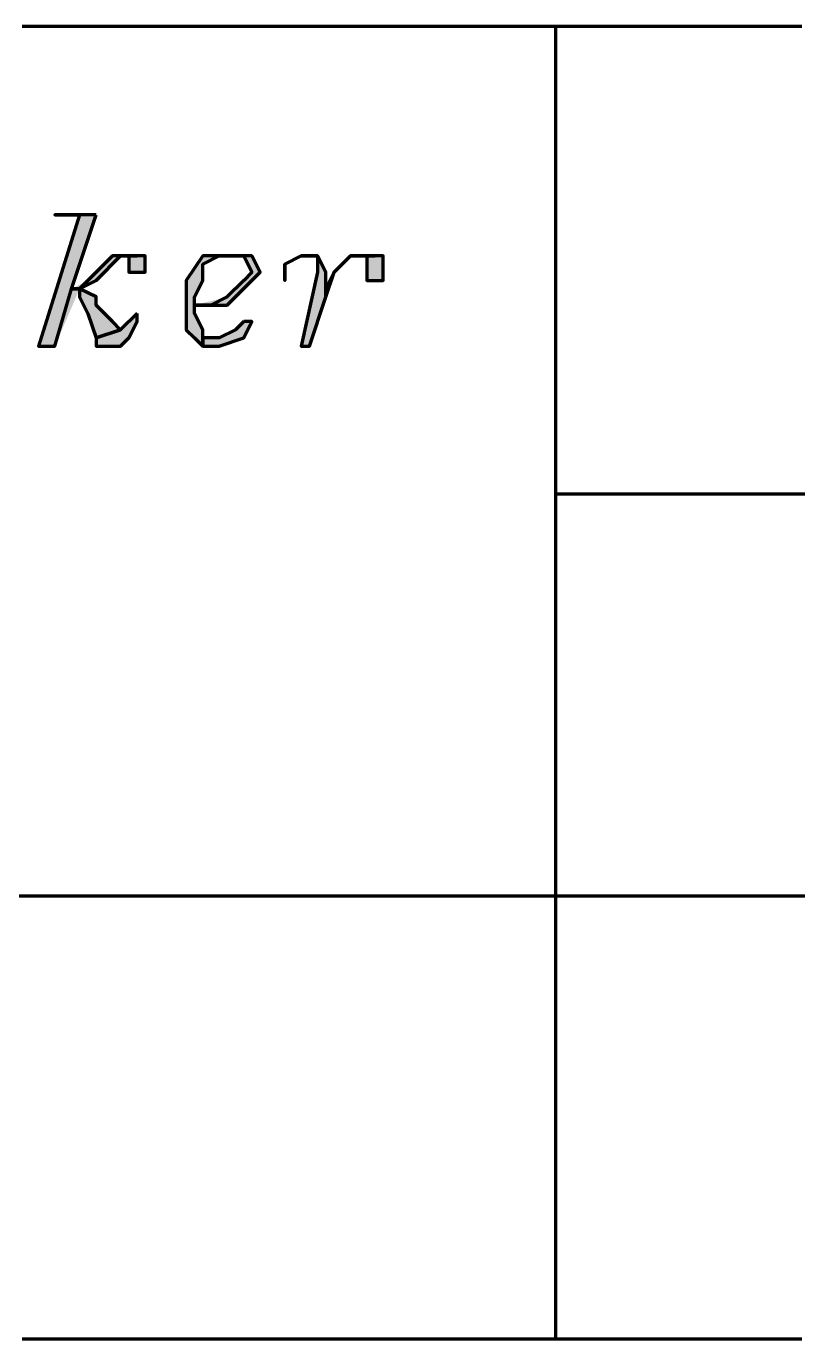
# Model space of a CAD drawing. Header units: inches. Extents: x 16 to 776, y 37 to 575.
# Drawn here: x 325.75 to 341.42, y 235 to 261.67 of the extents above; entities that cross this region are included whole.
import ezdxf

# ---------------------------------------------------------------- set-up
doc = ezdxf.new("R2010")
doc.units = ezdxf.units.IN
doc.header["$MEASUREMENT"] = 0
doc.layers.add('H', color=7, linetype='CONTINUOUS', lineweight=100)
doc.layers.add('P', color=250, linetype='CONTINUOUS', lineweight=100)

msp = doc.modelspace()

# ---------------------------------------------------------------- hatches: boundary and pattern name
at = {"layer": 'H', "linetype": 'Continuous'}
h = msp.add_hatch(color=0, dxfattribs=at)
edge = h.paths.add_edge_path()
edge.add_line((327.167, 257.833), (326.333, 257.833))
edge.add_line((326.333, 257.833), (326.5, 257.833))
edge.add_line((326.5, 257.833), (326.667, 257.833))
edge.add_line((326.667, 257.833), (326.833, 257.833))
edge.add_line((326.833, 257.833), (326, 255.167))
edge.add_line((326, 255.167), (326.333, 255.167))
edge.add_line((326.333, 255.167), (326.833, 256.333))
edge.add_line((326.833, 256.333), (326.667, 256.333))
h = msp.add_hatch(color=0, dxfattribs=at)
edge = h.paths.add_edge_path()
edge.add_line((327.833, 257), (327.5, 257))
edge.add_line((327.5, 257), (327, 256.5))
edge.add_line((327, 256.5), (326.667, 256.333))
edge.add_line((326.667, 256.333), (326.833, 256.333))
edge.add_line((326.833, 256.333), (327.167, 256.5))
edge.add_line((327.167, 256.5), (327.667, 257))
for points in [[(328, 257), (327.833, 257), (327.833, 256.667), (328.167, 256.667), (328.167, 257)], [(329.667, 257), (329.333, 257), (329, 256.5), (329, 256.167), (329, 256), (329, 255.5), (329.167, 255.333), (329.333, 255.167), (329.333, 255.333), (329.333, 255.5), (329.167, 255.833), (329.167, 256), (329.167, 256.167), (329.333, 256.5), (329.333, 256.833)], [(331.667, 257), (331.667, 256.667), (331.333, 255.167), (331.5, 255.167), (331.833, 256.167), (331.833, 256.333), (331.833, 256.667)], [(332.833, 257), (332.667, 257), (332.667, 256.5), (333, 256.5), (333, 257)], [(332, 256.667), (331.833, 256.333), (331.833, 256.167)], [(326.833, 256.333), (326.833, 256.167), (327, 255.833), (327.167, 255.333), (327.667, 255.5), (327.5, 255.667), (327.167, 256), (327.167, 256.167)], [(328, 255.833), (327.667, 255.5), (327.167, 255.333), (327.167, 255.167), (327.667, 255.167), (327.833, 255.333), (328, 255.667)], [(330.167, 255.667), (330, 255.5), (329.667, 255.333), (329.333, 255.333), (329.333, 255.167), (329.667, 255.167), (330.167, 255.333), (330.333, 255.667)]]:
    msp.add_hatch(color=0, dxfattribs=at).paths.add_polyline_path(points)
h = msp.add_hatch(color=0, dxfattribs=at)
edge = h.paths.add_edge_path()
edge.add_line((330, 257), (330.167, 257))
edge.add_line((330.167, 257), (330.333, 256.667))
edge.add_line((330.333, 256.667), (330.167, 256.5))
edge.add_line((330.167, 256.5), (329.833, 256.167))
edge.add_line((329.833, 256.167), (329.167, 256))
edge.add_line((329.167, 256), (329.5, 256))
edge.add_line((329.5, 256), (329.833, 256))
edge.add_line((329.833, 256), (330.333, 256.5))
edge.add_line((330.333, 256.5), (330.5, 256.667))
edge.add_line((330.5, 256.667), (330.333, 257))

# ---------------------------------------------------------------- linework, layer by layer
at = {"layer": 'P', "color": 0, "linetype": 'Continuous'}
for points in [[(325.667, 261.667), (325.833, 261.667)], [(325.833, 261.667), (326, 261.667)], [(325.833, 261.667), (326, 261.667)], [(326, 261.667), (326, 261.667)], [(326, 261.667), (326, 261.667)], [(326, 261.667), (326.167, 261.667)], [(326, 261.667), (326.167, 261.667)], [(326.167, 261.667), (326.333, 261.667)], [(326.167, 261.667), (326.333, 261.667)], [(326.333, 261.667), (326.333, 261.667)], [(326.333, 261.667), (326.333, 261.667)], [(326.333, 261.667), (326.5, 261.667)], [(326.5, 261.667), (326.667, 261.667)], [(326.5, 261.667), (326.667, 261.667)], [(326.667, 261.667), (326.833, 261.667)], [(326.667, 261.667), (326.833, 261.667)], [(326.833, 261.667), (326.833, 261.667)], [(326.833, 261.667), (326.833, 261.667)], [(326.833, 261.667), (327, 261.667)], [(327, 261.667), (327.167, 261.667)], [(327, 261.667), (327.167, 261.667)], [(327.167, 261.667), (327.167, 261.667)], [(327.167, 261.667), (327.167, 261.667)], [(327.167, 261.667), (327.333, 261.667)], [(327.167, 261.667), (327.333, 261.667)], [(327.333, 261.667), (327.5, 261.667)], [(327.5, 261.667), (327.667, 261.667)], [(327.5, 261.667), (327.667, 261.667)], [(327.667, 261.667), (327.667, 261.667)], [(327.667, 261.667), (327.667, 261.667)], [(327.667, 261.667), (327.833, 261.667)], [(327.667, 261.667), (327.833, 261.667)], [(327.833, 261.667), (328, 261.667)], [(328, 261.667), (328, 261.667)], [(328, 261.667), (328, 261.667)], [(328, 261.667), (328.167, 261.667)], [(328, 261.667), (328.167, 261.667)], [(328.167, 261.667), (328.333, 261.667)], [(328.167, 261.667), (328.333, 261.667)], [(328.333, 261.667), (328.5, 261.667)], [(328.333, 261.667), (328.5, 261.667)], [(328.5, 261.667), (328.5, 261.667)], [(328.5, 261.667), (328.667, 261.667)], [(328.5, 261.667), (328.667, 261.667)], [(328.667, 261.667), (328.833, 261.667)], [(328.667, 261.667), (328.833, 261.667)], [(328.833, 261.667), (329, 261.667)], [(328.833, 261.667), (329, 261.667)], [(329, 261.667), (329, 261.667)], [(329, 261.667), (329.167, 261.667)], [(329, 261.667), (329.167, 261.667)], [(329.167, 261.667), (329.333, 261.667)], [(329.167, 261.667), (329.333, 261.667)], [(329.333, 261.667), (329.333, 261.667)], [(329.333, 261.667), (329.333, 261.667)], [(329.333, 261.667), (329.5, 261.667)], [(329.5, 261.667), (329.667, 261.667)], [(329.5, 261.667), (329.667, 261.667)], [(329.667, 261.667), (329.833, 261.667)], [(329.667, 261.667), (329.833, 261.667)], [(329.833, 261.667), (329.833, 261.667)], [(329.833, 261.667), (329.833, 261.667)], [(329.833, 261.667), (330, 261.667)], [(329.833, 261.667), (330, 261.667)], [(330, 261.667), (330.167, 261.667)], [(330.167, 261.667), (330.167, 261.667)], [(330.167, 261.667), (330.167, 261.667)], [(330.167, 261.667), (330.333, 261.667)], [(330.167, 261.667), (330.333, 261.667)], [(330.333, 261.667), (330.5, 261.667)], [(330.333, 261.667), (330.5, 261.667)], [(330.5, 261.667), (330.667, 261.667)], [(330.667, 261.667), (330.667, 261.667)], [(330.667, 261.667), (330.667, 261.667)], [(330.667, 261.667), (330.833, 261.667)], [(330.667, 261.667), (330.833, 261.667)], [(330.833, 261.667), (331, 261.667)], [(330.833, 261.667), (331, 261.667)], [(331, 261.667), (331, 261.667)], [(331, 261.667), (331.167, 261.667)], [(331, 261.667), (331.167, 261.667)], [(331.167, 261.667), (331.333, 261.667)], [(331.167, 261.667), (331.333, 261.667)], [(331.333, 261.667), (331.5, 261.667)], [(331.333, 261.667), (331.5, 261.667)], [(331.5, 261.667), (331.5, 261.667)], [(331.5, 261.667), (331.667, 261.667)], [(331.5, 261.667), (331.667, 261.667)], [(331.667, 261.667), (331.833, 261.667)], [(331.667, 261.667), (331.833, 261.667)], [(331.833, 261.667), (332, 261.667)], [(331.833, 261.667), (332, 261.667)], [(332, 261.667), (332, 261.667)], [(332, 261.667), (332, 261.667)], [(332, 261.667), (332.167, 261.667)], [(332, 261.667), (332.167, 261.667)], [(332.167, 261.667), (332.333, 261.667)], [(332.333, 261.667), (332.333, 261.667)], [(332.333, 261.667), (332.333, 261.667)], [(332.333, 261.667), (332.5, 261.667)], [(332.333, 261.667), (332.5, 261.667)], [(332.5, 261.667), (332.667, 261.667)], [(332.5, 261.667), (332.667, 261.667)], [(332.667, 261.667), (332.833, 261.667)], [(332.833, 261.667), (332.833, 261.667)], [(332.833, 261.667), (332.833, 261.667)], [(332.833, 261.667), (333, 261.667)], [(332.833, 261.667), (333, 261.667)], [(333, 261.667), (333.167, 261.667)], [(333, 261.667), (333.167, 261.667)], [(333.167, 261.667), (333.167, 261.667)], [(333.167, 261.667), (333.333, 261.667)], [(333.167, 261.667), (333.333, 261.667)], [(333.333, 261.667), (333.5, 261.667)], [(333.333, 261.667), (333.5, 261.667)], [(333.5, 261.667), (333.667, 261.667)], [(333.667, 261.667), (333.667, 261.667)], [(333.667, 261.667), (333.667, 261.667)], [(333.667, 261.667), (333.833, 261.667)], [(333.667, 261.667), (333.833, 261.667)], [(333.833, 261.667), (334, 261.667)], [(333.833, 261.667), (334, 261.667)], [(334, 261.667), (334, 261.667)], [(334, 261.667), (334, 261.667)], [(334, 261.667), (334.167, 261.667)], [(334, 261.667), (334.167, 261.667)], [(334.167, 261.667), (334.333, 261.667)], [(334.333, 261.667), (334.5, 261.667)], [(334.333, 261.667), (334.5, 261.667)], [(334.5, 261.667), (334.5, 261.667)], [(334.5, 261.667), (334.5, 261.667)], [(334.5, 261.667), (334.667, 261.667)], [(334.5, 261.667), (334.667, 261.667)], [(334.667, 261.667), (334.833, 261.667)], [(334.833, 261.667), (335, 261.667)], [(334.833, 261.667), (335, 261.667)], [(335, 261.667), (335, 261.667)], [(335, 261.667), (335, 261.667)], [(335, 261.667), (335.167, 261.667)], [(335, 261.667), (335.167, 261.667)], [(335.167, 261.667), (335.333, 261.667)], [(335.333, 261.667), (335.333, 261.667)], [(335.333, 261.667), (335.333, 261.667)], [(335.333, 261.667), (335.5, 261.667)], [(335.333, 261.667), (335.5, 261.667)], [(335.5, 261.667), (335.667, 261.667)], [(335.5, 261.667), (335.667, 261.667)], [(335.667, 261.667), (335.833, 261.667)], [(335.833, 261.667), (335.833, 261.667)], [(335.833, 261.667), (335.833, 261.667)], [(335.833, 261.667), (336, 261.667)], [(335.833, 261.667), (336, 261.667)], [(336, 261.667), (336.167, 261.667)], [(336, 261.667), (336.167, 261.667)], [(336.167, 261.667), (336.167, 261.667)], [(336.167, 261.667), (336.167, 261.667)], [(336.167, 261.667), (336.333, 261.667)], [(336.333, 261.667), (336.5, 261.667)], [(336.333, 261.667), (336.5, 261.667)], [(336.5, 261.667), (336.5, 235)], [(336.5, 261.667), (336.667, 261.667)], [(336.5, 261.667), (336.667, 261.667)], [(336.667, 261.667), (336.667, 261.667)], [(336.667, 261.667), (336.667, 261.667)], [(336.667, 261.667), (336.833, 261.667)], [(336.833, 261.667), (337, 261.667)], [(336.833, 261.667), (337, 261.667)], [(337, 261.667), (337, 261.667)], [(337, 261.667), (337, 261.667)], [(337, 261.667), (337.167, 261.667)], [(337, 261.667), (337.167, 261.667)], [(337.167, 261.667), (337.333, 261.667)], [(337.333, 261.667), (337.5, 261.667)], [(337.333, 261.667), (337.5, 261.667)], [(337.5, 261.667), (337.5, 261.667)], [(337.5, 261.667), (337.5, 261.667)], [(337.5, 261.667), (337.667, 261.667)], [(337.5, 261.667), (337.667, 261.667)], [(337.667, 261.667), (337.833, 261.667)], [(337.833, 261.667), (338, 261.667)], [(337.833, 261.667), (338, 261.667)], [(338, 261.667), (338, 261.667)], [(338, 261.667), (338, 261.667)], [(338, 261.667), (338.167, 261.667)], [(338, 261.667), (338.167, 261.667)], [(338.167, 261.667), (338.333, 261.667)], [(338.167, 261.667), (338.333, 261.667)], [(338.333, 261.667), (338.333, 261.667)], [(338.333, 261.667), (338.5, 261.667)], [(338.333, 261.667), (338.5, 261.667)], [(338.5, 261.667), (338.667, 261.667)], [(338.5, 261.667), (338.667, 261.667)], [(338.667, 261.667), (338.833, 261.667)], [(338.667, 261.667), (338.833, 261.667)], [(338.833, 261.667), (338.833, 261.667)], [(338.833, 261.667), (339, 261.667)], [(338.833, 261.667), (339, 261.667)], [(339, 261.667), (339.167, 261.667)], [(339, 261.667), (339.167, 261.667)], [(339.167, 261.667), (339.167, 261.667)], [(339.167, 261.667), (339.167, 261.667)], [(339.167, 261.667), (339.333, 261.667)], [(339.333, 261.667), (339.5, 261.667)], [(339.333, 261.667), (339.5, 261.667)], [(339.5, 261.667), (339.667, 261.667)], [(339.5, 261.667), (339.667, 261.667)], [(339.667, 261.667), (339.667, 261.667)], [(339.667, 261.667), (339.667, 261.667)], [(339.667, 261.667), (339.833, 261.667)], [(339.667, 261.667), (339.833, 261.667)], [(339.833, 261.667), (340, 261.667)], [(340, 261.667), (340, 261.667)], [(340, 261.667), (340, 261.667)], [(340, 261.667), (340.167, 261.667)], [(340, 261.667), (340.167, 261.667)], [(340.167, 261.667), (340.333, 261.667)], [(340.167, 261.667), (340.333, 261.667)], [(340.333, 261.667), (340.5, 261.667)], [(340.333, 261.667), (340.5, 261.667)], [(340.5, 261.667), (340.5, 261.667)], [(340.5, 261.667), (340.667, 261.667)], [(340.5, 261.667), (340.667, 261.667)], [(340.667, 261.667), (340.833, 261.667)], [(340.667, 261.667), (340.833, 261.667)], [(340.833, 261.667), (341, 261.667)], [(340.833, 261.667), (341, 261.667)], [(341, 261.667), (341, 261.667)], [(341, 261.667), (341.167, 261.667)], [(341, 261.667), (341.167, 261.667)], [(341.167, 261.667), (341.333, 261.667)], [(341.167, 261.667), (341.333, 261.667)], [(341.333, 261.667), (341.333, 261.667)], [(341.333, 261.667), (341.333, 261.667)], [(341.333, 261.667), (341.5, 261.667)], [(327.167, 257.833), (326.333, 257.833), (326.333, 257.833), (326.5, 257.833), (326.667, 257.833), (326.833, 257.833), (326, 255.167), (326.333, 255.167), (326.667, 256.333), (326.833, 256.333), (326.833, 256.333), (326.667, 256.333), (327.167, 257.833)], [(328, 257), (327.833, 257), (327.5, 257), (327, 256.5), (326.833, 256.333), (326.667, 256.333), (326.833, 256.333), (327.167, 256.5), (327.667, 257), (327.833, 257), (328, 257)], [(328, 257), (328, 257), (328, 257), (327.833, 257), (327.833, 256.667), (328.167, 256.667), (328.167, 257), (328, 257)], [(330, 257), (329.667, 257), (329.333, 257), (329, 256.5), (329, 256.167), (329, 256), (329, 255.5), (329.167, 255.333), (329.333, 255.167), (329.333, 255.333), (329.333, 255.5), (329.167, 255.833), (329.167, 256), (329.167, 256), (329.167, 256.167), (329.333, 256.5), (329.333, 256.833), (329.667, 257), (330, 257)], [(330, 257), (330, 257), (330.167, 257), (330.333, 256.667), (330.167, 256.5), (329.833, 256.167), (329.5, 256), (329.167, 256), (329.167, 256), (329.5, 256), (329.833, 256), (330.333, 256.5), (330.5, 256.667), (330.333, 257), (330, 257)], [(331.5, 257), (331.333, 257), (331, 256.833), (331, 256.5), (331, 256.5), (331, 256.833), (331.333, 257), (331.5, 257)], [(331.5, 257), (331.5, 257), (331.667, 257), (331.667, 256.667), (331.333, 255.167), (331.5, 255.167), (331.833, 256.167), (331.833, 256.333), (331.833, 256.667), (331.667, 257), (331.5, 257)], [(332.833, 257), (332.5, 257), (332.333, 257), (332, 256.667), (331.833, 256.333), (331.833, 256.167), (332, 256.667), (332.333, 257), (332.5, 257), (332.833, 257)], [(332.833, 257), (332.833, 257), (332.833, 257), (332.667, 257), (332.667, 256.5), (333, 256.5), (333, 257), (332.833, 257)], [(326.833, 256.333), (326.833, 256.333), (326.833, 256.167), (327, 255.833), (327.167, 255.333), (327.667, 255.5), (327.5, 255.667), (327.167, 256), (327.167, 256.167), (326.833, 256.333)], [(328, 255.833), (327.667, 255.5), (327.667, 255.5), (327.167, 255.333), (327.167, 255.167), (327.667, 255.167), (327.833, 255.333), (328, 255.667), (328, 255.833)], [(330.167, 255.667), (330, 255.5), (329.667, 255.333), (329.333, 255.333), (329.333, 255.167), (329.667, 255.167), (330.167, 255.333), (330.333, 255.667), (330.167, 255.667)], [(336.5, 252.167), (406.5, 252.167)], [(228.667, 244), (406.5, 244)], [(325.667, 235), (325.833, 235)], [(325.833, 235), (326, 235)], [(325.833, 235), (326, 235)], [(326, 235), (326, 235)], [(326, 235), (326, 235)], [(326, 235), (326.167, 235)], [(326, 235), (326.167, 235)], [(326.167, 235), (326.333, 235)], [(326.167, 235), (326.333, 235)], [(326.333, 235), (326.333, 235)], [(326.333, 235), (326.333, 235)], [(326.333, 235), (326.5, 235)], [(326.5, 235), (326.667, 235)], [(326.5, 235), (326.667, 235)], [(326.667, 235), (326.833, 235)], [(326.667, 235), (326.833, 235)], [(326.833, 235), (326.833, 235)], [(326.833, 235), (326.833, 235)], [(326.833, 235), (327, 235)], [(327, 235), (327.167, 235)], [(327, 235), (327.167, 235)], [(327.167, 235), (327.167, 235)], [(327.167, 235), (327.167, 235)], [(327.167, 235), (327.333, 235)], [(327.167, 235), (327.333, 235)], [(327.333, 235), (327.5, 235)], [(327.5, 235), (327.667, 235)], [(327.5, 235), (327.667, 235)], [(327.667, 235), (327.667, 235)], [(327.667, 235), (327.667, 235)], [(327.667, 235), (327.833, 235)], [(327.667, 235), (327.833, 235)], [(327.833, 235), (328, 235)], [(328, 235), (328, 235)], [(328, 235), (328, 235)], [(328, 235), (328.167, 235)], [(328, 235), (328.167, 235)], [(328.167, 235), (328.333, 235)], [(328.167, 235), (328.333, 235)], [(328.333, 235), (328.5, 235)], [(328.333, 235), (328.5, 235)], [(328.5, 235), (328.5, 235)], [(328.5, 235), (328.667, 235)], [(328.5, 235), (328.667, 235)], [(328.667, 235), (328.833, 235)], [(328.667, 235), (328.833, 235)], [(328.833, 235), (329, 235)], [(328.833, 235), (329, 235)], [(329, 235), (329, 235)], [(329, 235), (329.167, 235)], [(329, 235), (329.167, 235)], [(329.167, 235), (329.333, 235)], [(329.167, 235), (329.333, 235)], [(329.333, 235), (329.333, 235)], [(329.333, 235), (329.333, 235)], [(329.333, 235), (329.5, 235)], [(329.5, 235), (329.667, 235)], [(329.5, 235), (329.667, 235)], [(329.667, 235), (329.833, 235)], [(329.667, 235), (329.833, 235)], [(329.833, 235), (329.833, 235)], [(329.833, 235), (329.833, 235)], [(329.833, 235), (330, 235)], [(329.833, 235), (330, 235)], [(330, 235), (330.167, 235)], [(330.167, 235), (330.167, 235)], [(330.167, 235), (330.167, 235)], [(330.167, 235), (330.333, 235)], [(330.167, 235), (330.333, 235)], [(330.333, 235), (330.5, 235)], [(330.333, 235), (330.5, 235)], [(330.5, 235), (330.667, 235)], [(330.667, 235), (330.667, 235)], [(330.667, 235), (330.667, 235)], [(330.667, 235), (330.833, 235)], [(330.667, 235), (330.833, 235)], [(330.833, 235), (331, 235)], [(330.833, 235), (331, 235)], [(331, 235), (331, 235)], [(331, 235), (331.167, 235)], [(331, 235), (331.167, 235)], [(331.167, 235), (331.333, 235)], [(331.167, 235), (331.333, 235)], [(331.333, 235), (331.5, 235)], [(331.333, 235), (331.5, 235)], [(331.5, 235), (331.5, 235)], [(331.5, 235), (331.667, 235)], [(331.5, 235), (331.667, 235)], [(331.667, 235), (331.833, 235)], [(331.667, 235), (331.833, 235)], [(331.833, 235), (332, 235)], [(331.833, 235), (332, 235)], [(332, 235), (332, 235)], [(332, 235), (332, 235)], [(332, 235), (332.167, 235)], [(332, 235), (332.167, 235)], [(332.167, 235), (332.333, 235)], [(332.333, 235), (332.333, 235)], [(332.333, 235), (332.333, 235)], [(332.333, 235), (332.5, 235)], [(332.333, 235), (332.5, 235)], [(332.5, 235), (332.667, 235)], [(332.5, 235), (332.667, 235)], [(332.667, 235), (332.833, 235)], [(332.833, 235), (332.833, 235)], [(332.833, 235), (332.833, 235)], [(332.833, 235), (333, 235)], [(332.833, 235), (333, 235)], [(333, 235), (333.167, 235)], [(333, 235), (333.167, 235)], [(333.167, 235), (333.167, 235)], [(333.167, 235), (333.333, 235)], [(333.167, 235), (333.333, 235)], [(333.333, 235), (333.5, 235)], [(333.333, 235), (333.5, 235)], [(333.5, 235), (333.667, 235)], [(333.667, 235), (333.667, 235)], [(333.667, 235), (333.667, 235)], [(333.667, 235), (333.833, 235)], [(333.667, 235), (333.833, 235)], [(333.833, 235), (334, 235)], [(333.833, 235), (334, 235)], [(334, 235), (334, 235)], [(334, 235), (334, 235)], [(334, 235), (334.167, 235)], [(334, 235), (334.167, 235)], [(334.167, 235), (334.333, 235)], [(334.333, 235), (334.5, 235)], [(334.333, 235), (334.5, 235)], [(334.5, 235), (334.5, 235)], [(334.5, 235), (334.5, 235)], [(334.5, 235), (334.667, 235)], [(334.5, 235), (334.667, 235)], [(334.667, 235), (334.833, 235)], [(334.833, 235), (335, 235)], [(334.833, 235), (335, 235)], [(335, 235), (335, 235)], [(335, 235), (335, 235)], [(335, 235), (335.167, 235)], [(335, 235), (335.167, 235)], [(335.167, 235), (335.333, 235)], [(335.333, 235), (335.333, 235)], [(335.333, 235), (335.333, 235)], [(335.333, 235), (335.5, 235)], [(335.333, 235), (335.5, 235)], [(335.5, 235), (335.667, 235)], [(335.5, 235), (335.667, 235)], [(335.667, 235), (335.833, 235)], [(335.833, 235), (335.833, 235)], [(335.833, 235), (335.833, 235)], [(335.833, 235), (336, 235)], [(335.833, 235), (336, 235)], [(336, 235), (336.167, 235)], [(336, 235), (336.167, 235)], [(336.167, 235), (336.167, 235)], [(336.167, 235), (336.167, 235)], [(336.167, 235), (336.333, 235)], [(336.333, 235), (336.5, 235)], [(336.333, 235), (336.5, 235)], [(336.5, 235), (336.667, 235)], [(336.5, 235), (336.667, 235)], [(336.667, 235), (336.667, 235)], [(336.667, 235), (336.667, 235)], [(336.667, 235), (336.833, 235)], [(336.833, 235), (337, 235)], [(336.833, 235), (337, 235)], [(337, 235), (337, 235)], [(337, 235), (337, 235)], [(337, 235), (337.167, 235)], [(337, 235), (337.167, 235)], [(337.167, 235), (337.333, 235)], [(337.333, 235), (337.5, 235)], [(337.333, 235), (337.5, 235)], [(337.5, 235), (337.5, 235)], [(337.5, 235), (337.5, 235)], [(337.5, 235), (337.667, 235)], [(337.5, 235), (337.667, 235)], [(337.667, 235), (337.833, 235)], [(337.833, 235), (338, 235)], [(337.833, 235), (338, 235)], [(338, 235), (338, 235)], [(338, 235), (338, 235)], [(338, 235), (338.167, 235)], [(338, 235), (338.167, 235)], [(338.167, 235), (338.333, 235)], [(338.167, 235), (338.333, 235)], [(338.333, 235), (338.333, 235)], [(338.333, 235), (338.5, 235)], [(338.333, 235), (338.5, 235)], [(338.5, 235), (338.667, 235)], [(338.5, 235), (338.667, 235)], [(338.667, 235), (338.833, 235)], [(338.667, 235), (338.833, 235)], [(338.833, 235), (338.833, 235)], [(338.833, 235), (339, 235)], [(338.833, 235), (339, 235)], [(339, 235), (339.167, 235)], [(339, 235), (339.167, 235)], [(339.167, 235), (339.167, 235)], [(339.167, 235), (339.167, 235)], [(339.167, 235), (339.333, 235)], [(339.333, 235), (339.5, 235)], [(339.333, 235), (339.5, 235)], [(339.5, 235), (339.667, 235)], [(339.5, 235), (339.667, 235)], [(339.667, 235), (339.667, 235)], [(339.667, 235), (339.667, 235)], [(339.667, 235), (339.833, 235)], [(339.667, 235), (339.833, 235)], [(339.833, 235), (340, 235)], [(340, 235), (340, 235)], [(340, 235), (340, 235)], [(340, 235), (340.167, 235)], [(340, 235), (340.167, 235)], [(340.167, 235), (340.333, 235)], [(340.167, 235), (340.333, 235)], [(340.333, 235), (340.5, 235)], [(340.333, 235), (340.5, 235)], [(340.5, 235), (340.5, 235)], [(340.5, 235), (340.667, 235)], [(340.5, 235), (340.667, 235)], [(340.667, 235), (340.833, 235)], [(340.667, 235), (340.833, 235)], [(340.833, 235), (341, 235)], [(340.833, 235), (341, 235)], [(341, 235), (341, 235)], [(341, 235), (341.167, 235)], [(341, 235), (341.167, 235)], [(341.167, 235), (341.333, 235)], [(341.167, 235), (341.333, 235)], [(341.333, 235), (341.333, 235)], [(341.333, 235), (341.333, 235)], [(341.333, 235), (341.5, 235)]]:
    msp.add_lwpolyline(points, dxfattribs=at)

doc.saveas('drawing.dxf')
